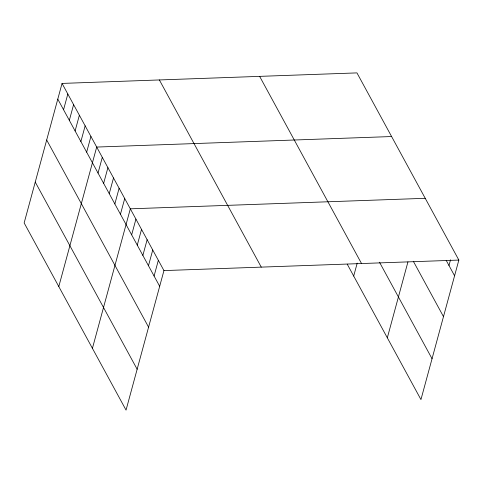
<?xml version="1.0" encoding="UTF-8"?>
<svg xmlns="http://www.w3.org/2000/svg" width="483" height="483" viewBox="0 0 483 483"><rect width="100%" height="100%" fill="white"/><g stroke="black" fill="none" stroke-linecap="round" stroke-linejoin="round"><path stroke-width="0.72" d="M62.053 83.42L24.15 222.929L126.045 410.103L163.948 270.595L62.053 83.42L356.955 72.897L458.85 260.071L420.947 399.58L347.241 264.189M63.557 109.738L67.825 94.028M69.335 120.345L73.603 104.63M75.107 130.953L79.375 115.238M80.878 141.555L85.153 125.846M86.656 152.163L90.925 136.454M58.793 286.564L96.697 147.061L391.598 136.538M98.031 173.065L102.305 157.355M103.64 183.359L107.908 167.649M109.243 193.653L113.511 177.943M114.845 203.953L119.114 188.237M120.448 214.247L124.723 198.531M92.422 348.334L130.325 208.825L425.227 198.308M131.66 234.835L135.928 219.119M137.263 245.129L141.531 229.419M142.865 255.422L147.134 239.713M148.474 265.716L152.743 250.007M154.077 276.016L158.346 260.301M353.695 276.047L357.203 263.144M387.324 337.81L407.948 261.889M448.979 265.493L450.53 259.776M163.948 270.595L458.85 260.071M446.177 260.343L454.581 275.787M413.357 261.303L443.485 316.637M379.505 262.215L432.043 358.73M259.637 76.368L361.532 263.549M159.372 79.949L261.267 267.123M57.785 99.13L159.68 286.31M46.682 139.985L148.583 327.16M35.247 182.073L137.148 369.254"/></g></svg>
